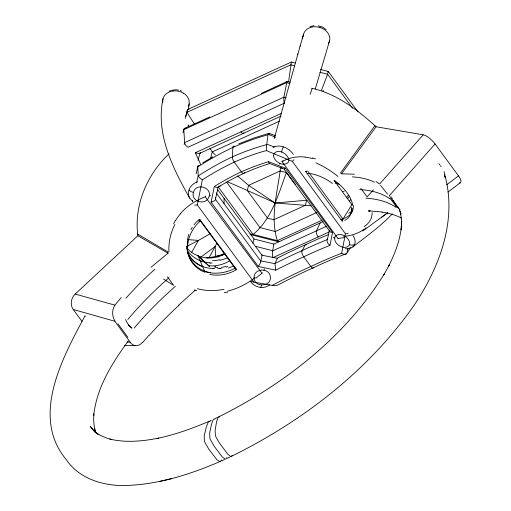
<?xml version="1.0" encoding="UTF-8"?>
<svg xmlns="http://www.w3.org/2000/svg" width="511" height="511" viewBox="0 0 511 511"><rect width="100%" height="100%" fill="white"/><g stroke="black" fill="none" stroke-linecap="round" stroke-linejoin="round"><path stroke-width="0.77" d="M224.042 203.544L224.086 198.383M202.337 179.751A4.714 1.788 36 0 1 198.23 175.925A189.964 106.109 -42.5 0 1 232.364 156.864L232.875 146.9A4.637 1.859 66 0 1 233.584 146.095A4.101 1.642 65.9 0 1 233.923 146.095A4.669 1.859 65.7 0 1 234.568 146.395M188.406 109.609L189.172 103.854M187.416 241.543L187.243 247.611A4.458 1.539 -4.1 0 1 187.122 248.346M288.587 81.805L291.398 62.029L295.237 63.006M444.857 176.934L444.953 176.193M162.779 99.792C155.893 134.923 173.025 168.496 189.702 198.134L192.839 201.494M162.785 99.722L162.996 98.732M323.086 221.627L273.845 244.073L272.721 250.722L256.068 246.462M184.139 144.466L184.618 142.678L183.813 129.666L286.722 82.578L283.88 97.262L286.083 97.825M341.661 253.226L345.442 233.719L292.362 161.387L266.34 150.585A185.506 105.796 -41.4 0 0 234.236 162.128A185.506 104.167 -42.7 0 0 202.35 179.859L197.278 204.892L253.973 282.149L272.203 285.374L276.125 283.305A185.436 49.05 -30.8 0 1 310.822 266.499A185.506 47.44 -31.9 0 1 341.661 253.226A4.714 3.219 42.5 0 0 346.682 253.609M192.519 201.583L192.775 200.376M303.726 256.816A185.238 46.814 -31.9 0 1 328.586 245.893L329.959 245.337L332.565 232.499L285.355 168.17L268.562 161.674L267.1 162.115A185.238 106.103 -41.5 0 0 241.339 171.805A185.238 104.448 -42.8 0 0 215.808 185.582L214.352 186.477L211.081 202.158L258.285 266.487L275.748 270.147L277.288 269.367A185.238 48.462 -30.7 0 1 303.719 256.822L310.829 266.499A4.382 1.769 65.3 0 0 313.639 267.611A189.958 49.305 -32 0 1 346.618 253.552M329.314 230.685L327.327 239.729M347.799 248.959L346.86 253.232L350.61 247.375M196.614 182.536L198.166 175.529L197.821 166.886A203.148 113.474 -42.5 0 1 232.792 147.462A203.148 115.211 -41.2 0 1 267.981 134.783L266.793 144.128L274.305 146.989M196.179 173.727L197.789 166.516M218.127 187.25L215.495 199.111L215.393 197.629M244.347 172.456L244.315 172.59A4.644 1.865 66 0 1 243.6 173.395A4.107 1.648 65.9 0 1 243.262 173.395A4.669 1.865 65.7 0 1 241.946 172.526L234.236 162.128M301.899 251.067L305.188 244.884A202.956 52.122 -32 0 1 328.228 234.664M185.717 116.444L187.563 109.533L291.398 62.029L291.768 62.566M185.269 118.463L187.563 109.533L189.051 109.558M183.002 132.79L183.813 129.749M195.387 153.785L195.713 152.565L281.28 113.41M198.044 160.307L199.986 153.019M210.449 158.742L212.263 151.927L209.887 148.216M311.103 205.78L275.186 202.976L247.247 190.443L248.595 185.391L280.156 170.949L286.377 172.539L306.709 200.248L305.361 205.294L273.8 219.736L267.585 218.146L247.247 190.443L227.146 181.616M252.811 243.319L253.986 238.995L217.565 189.485M274.235 138.545L300.168 45.907M193.426 192.404C190.552 201.257 205.154 205.959 208.718 197.45C213.323 187.824 195.943 182.025 193.426 192.404A4.452 1.75 17.6 0 1 189.057 190.035M300.04 46.348L303.617 34.16L302.288 38.664M297.709 54.409L297.83 53.994M218.076 257.193L218.44 255.954A47.255 41.314 -69.7 0 0 225.255 253.961M315.313 88.85L329.55 40.823M349.645 244.692C350.693 237.979 340.198 231.004 335.133 236.44C331.984 243.747 345.41 251.668 349.645 244.692A4.452 3.29 19.3 0 0 354.685 244.175M310.126 94.318L312.247 88.346C336.953 93.96 357.726 109.961 376.09 126.754L423.204 134.827A11.089 3.788 44 0 1 435.078 143.949L458.495 175.873L446.729 184.758M286.377 172.539C278.335 194.506 271.839 218.829 253.124 234.44L249.93 233.993M321.508 90.217L327.615 74.236L328.266 71.451L320.582 69.49M205.563 196.135L205.313 196.646M320.193 222.949L316.437 230.857A4.458 1.788 65.4 0 0 318.123 236.989M173.587 223.78L175.375 220.554M226.941 457.511L226.194 458.68L225.223 459.108L222.413 457.09L214.403 446.569L210.334 439.569A5.602 2.242 65.4 0 1 209.874 438.131L209.644 433.175L211.516 424.092L213.17 419.761L213.943 419.084L214.933 419.129M216.939 243.07L209.082 257.742M313.856 267.285L313.665 267.643A189.958 50.934 -30.9 0 0 278.118 284.895L276.221 285.668L272.267 285.387M221.506 459.951L220.688 461.152L219.66 461.605L216.785 459.613L208.769 449.099L204.745 442.072A5.602 2.376 66.3 0 1 204.311 440.629L204.234 435.602L206.495 426.346L208.36 421.92L209.197 421.211L210.219 421.243M191.427 252.817L198.434 240.4L210.11 233.77M85.011 315.849C62.789 357.31 30.053 416.51 66.411 459.785C79.556 479.158 104.001 486.293 126.409 485.45C159.036 484.428 190.622 474.227 220.375 461.401M232.198 455.403L231.451 456.336L230.57 456.464L227.785 454.151L219.513 443.126L215.949 436.95A5.602 2.108 64.6 0 1 215.463 435.525L215.08 430.645L216.568 421.735L217.999 417.513L218.721 416.855L219.66 416.925M343.079 218.951L351.881 204.624L334.085 180.37M327.723 239.11L327.487 239.48A189.76 48.698 -32 0 0 302.071 250.62A189.76 50.353 -30.8 0 0 275.065 263.465L277.281 258.291L262.143 255.251M347.85 198.619L349.064 196.735M262.328 272.855L262.009 273.27L205.218 196.818L203.091 197.648M346.42 197.814L348.285 195.259M349.198 201.615L350.597 199.699M374.914 125.668L340.518 172.999L341.533 173.81L376.09 126.754M128.204 341.144C111.986 363.174 96.579 387.785 93.698 415.603L93.8 413.872L93.66 420.406L94.26 426.525L95.589 432.204L94.299 428.672L96.062 433.098M334.648 180.639L334.392 180.964M366.087 227.804L364.694 229.343M142.467 342.721L148.957 335.267M121.235 297.491L114.886 305.137L75.187 294.055A11.089 9.696 -69.7 0 0 73.239 309.5L82.041 321.457M435.065 143.949L389.312 195.694L399.826 210.021M423.204 134.827L379.577 184.03L376.064 181.501M373.426 189.824L367.083 196.901L360.798 188.348M392.231 213.968C380.401 226.424 366.31 236.414 352.814 246.941L350.591 248.059L347.761 248.442M169.103 153.837C147.008 174.353 133.812 205.486 137.868 235.743L75.187 294.055M178.748 305.067L195.221 290.21L196.339 290.606L194.091 289.967M151.013 267.272L168.049 253.188L167.966 251.942L137.695 234.095M370.111 210.641C369.274 212.953 367.939 210.736 369.396 210.257M199.565 220.311L200.101 219.877L236.472 269.438L235.858 269.77M255.896 278.144L261.894 273.359M352.814 246.941C356.461 244.13 355.298 238.656 352.916 235.405M352.136 209.421L351.146 210.136M448.019 192.027L460.072 182.932M200.401 257.429L215.15 246.526L215.648 256.701M269.712 284.799C263.663 289.667 254.382 287.514 250.396 281.222M362.797 230.991L387.83 212.685M381.334 217.405L387.677 212.787M272.951 147.436C280.022 143.642 289.149 148.133 293.346 154.29M220.35 185.793L220.624 185.621L217.91 187.301C234.153 177.221 251.597 169.045 269.91 163.507M202.829 162.798L212.902 156.832M283.65 160.786L282.085 161.648L337.963 238.522M283.899 160.658L285.106 160.071M186.426 246.589L198.434 240.4L188.137 239.633M218.516 416.963C284.474 384.189 345.474 336.672 384.604 273.487L383.825 274.873L389.299 264.941L388.481 266.416C395.603 252.357 401.384 237.117 401.665 221.18L401.167 229.931L401.525 223.281L401.161 217.034L400.068 211.215L400.956 213.994M231.451 456.336C301.56 421.741 366.017 372.564 411.751 308.631C438.163 270.753 457.39 222.604 445.158 176.186M199.68 153.389L281.133 116.054M217.316 417.525L214.927 418.643M230.065 456.994L227.286 458.29M198.377 199.763L200.81 198.638M201.168 198.472L202.739 197.789M261.293 93.392L287.105 81.479M184.612 142.588L283.892 97.167M284.237 103.228L188.003 147.257A4.74 2.517 41.8 0 1 184.541 142.646M279.498 121.164L212.263 151.927L215.425 155.05M316.858 212.48L275.288 231.502L259.971 227.58L226.743 182.306M322.185 220.132L277.364 240.636L253.124 234.44L218.312 187M272.702 250.856L326.682 226.169M273.711 257.288L329.052 231.988M285.33 159.969L287.131 159.157M184.407 128.465L209.823 116.942M224.521 459.555L221.755 460.794M210.155 420.802L211.343 420.272M327.628 71.732L328.266 71.451L357.943 111.89M208.967 421.332C192.251 428.601 174.966 434.689 157.113 438.47L158.634 438.125C142.639 441.293 125.91 442.903 109.878 439.102L111.8 439.626L105.63 437.697L100.105 435.18L95.225 432.095L98.061 434.305L93.871 430.696L90.37 426.544L95.078 432.306M238.72 143.866L254.114 137.944L268.85 133.358M169.192 91.188L170.795 90.568M342.53 220.963L342.172 221.091A3.551 0.645 -68.5 0 1 342.977 219.181M309.934 26.796L313.952 25.614M342.108 221.11L305.68 171.575L306.23 171.504M227.855 266.55L226.092 267.087M197.604 181.91C190.814 183.673 186.023 191.721 189.702 198.134M342.907 191.497L344.318 191.088M171.479 90.319L175.969 89.757L178.863 90.14M227.791 291.985L224.195 292.726M159.662 481.394L171.121 478.75M224.157 253.571A44.713 40.184 -54.5 0 1 218.51 255.775L209.548 257.691L206.374 257.87L207.728 257.953A35.77 32.148 -54.5 0 0 224.802 254.037M338.084 238.503L344.644 237.538M221.851 268.02L220.599 268.198M219.347 268.345L217.775 268.479M306.709 200.248L275.186 202.976L248.595 185.391L237.641 175.937M216.875 256.075L218.44 255.954M341.533 173.81L354.43 174.2M347.953 248.806L345.078 248.78M212.193 262.973L210.634 262.967M127.239 342.057L130.139 342.115L114.841 321.266L73.258 309.487M214.652 268.543L213.106 268.486M124.467 345.455L135.389 345.685M368.706 210.839L382.171 211.995M209.708 262.922L201.321 261.498M198.575 221.039L200.912 221.32M253.973 282.149L250.773 281.357M311.576 88.237L312.247 88.346M210.334 272.778L204.579 271.232L197.968 255.717M318.257 25.754L322.396 27.019L326.107 29.542M294.585 65.791L290.746 64.814L186.905 112.324L194.435 124.077M319.931 72.275L327.615 74.236L352.577 108.262M286.709 82.673L289.75 83.453M250.428 234.594L278.846 241.863M253.986 238.995L273.845 244.073M287.297 81.421L290.235 82.175M319.247 27.243L320.435 27.594M312.278 157.918L315.491 158.851M187.716 252.402C191.689 262.181 201.839 268.173 212.18 268.416A32.806 30.315 -34 0 0 213.106 268.473M335.599 182.829L337.88 183.443M335.606 183.194L339.413 184.343M270.843 163.999L282.736 168.477M268.103 134.348L275.87 137.267M269.137 133.301L275.455 135.683M282.826 168.515L280.418 167.582L280.156 170.949C277.064 193.918 270.083 217.737 277.364 240.636L279.696 241.601M202.931 266.761C196.339 264.359 190.788 259.243 187.907 252.836M180.255 90.498L181.635 91.073M282.928 161.137L282.5 160.901M137.868 235.743L168.049 253.188M163.59 279.076L173.676 285.394L167.397 276.834M128.287 325.117L131.934 328.158A20.862 16.18 88.5 0 1 125.565 319.516M197.993 255.749L204.049 261.555A188.278 23.385 50.4 0 0 206.853 264.104L209.529 266.493L205.716 262.852A185.008 22.982 50.4 0 1 202.95 260.355L197.987 255.73A31.867 28.412 -54.7 0 1 189.785 250.914A31.612 26.348 0.5 0 1 186.847 247.861M400.004 209.983L395.961 204.917L392.902 200.088M117.984 323.821L127.859 337.292M438.994 163.75L440.08 165.194M303.719 256.822L303.138 255.928A4.669 1.878 65.2 0 1 302.154 253.641A4.107 1.674 65.1 0 1 301.975 252.945A4.644 1.897 65.1 0 1 301.912 251.08M283.988 169L295.217 184.235M307.833 171.191L342.983 219.098M307.022 200.318L329.799 231.426M216.21 192.954L262.092 255.474L260.821 260.878L274.969 263.682L275.748 270.147M215.489 199.405L260.795 261.14M440.603 165.915L441.134 166.669M282.008 161.514L281.887 161.214M200.644 164.421L195.611 153.217M186.643 246.2L187.243 247.611M444.021 171.587L444.794 173.919M392.129 198.389L392.314 198.836M234.632 266.851L235.201 268.307M399.327 209.382L400.95 214.02M444.302 174.858L445.253 177.815M391.688 196.984L391.816 197.463M444.883 174.411L444.979 175.42M188.265 125.725L188.323 126.243L188.208 124.786M316.028 162.945A54.249 28.507 39.9 0 1 337.95 176.41M372.149 212.525A54.249 28.648 21.2 0 1 364.196 226.603M365.876 198.204A188.706 78.279 -35 0 1 396.07 207.447M390.149 198.46A20.862 2.101 51 0 1 396.504 207.121M359.706 189.581A188.706 79.422 -36.3 0 1 389.746 198.785M351.242 207.134A34.703 19.335 29.6 0 1 344.701 220.382M352.271 204.515A36.319 16.352 40.2 0 1 351.849 204.579M307.092 170.936A3.551 2.702 17.7 0 1 305.719 171.555M305.271 157.158A54.128 38.229 46.6 0 1 312.323 158.525M287.22 159.311A54.396 39.698 49.8 0 1 305.233 157.062M364.088 229.075A54.358 26.859 14.6 0 1 343.66 236.478M353.28 205.358A34.722 19.277 20.2 0 1 340.914 219.353M334.622 180.651A33.062 17.981 35.1 0 1 352.705 205.326M307.175 173.325A34.722 19.846 36.8 0 1 332.527 183.494M381.979 212.154A187.486 72.639 -29.4 0 1 401.493 218.101M458.508 175.873A11.089 3.788 44 0 1 459.127 183.034M380.535 185.384A11.466 0.543 52.5 0 1 387.504 194.167M352.398 176.883A187.486 83.344 -41.7 0 1 374.512 182.197M352.545 208.545A33.828 21.053 26.3 0 1 351.76 209.114M352.392 210.775A33.119 18.76 15.4 0 1 348.719 213.24M168.924 251.814A54.249 49.944 -45 0 1 174.915 224.367M223.946 289.283A54.249 43.684 -27.1 0 1 197.367 288.664M134.208 328.068A188.706 75.845 -36.8 0 1 175.401 286.262M127.852 319.484A188.706 79.518 -36.3 0 1 169.02 277.697M236.108 269.865A34.703 30.29 -30.3 0 1 209.746 274.401M187.269 241.531A34.703 33.656 -2 0 1 188.898 234.255M190.916 229.618A34.703 33.656 -2 0 1 192.308 227.229M194.027 224.789A34.703 33.656 -2 0 1 199.239 219.385M236.395 269.431A3.551 1.341 15.5 0 1 235.181 268.384L199.641 219.883A3.551 0.696 -85.3 0 0 199.705 219.979M204.63 271.124A32.084 29.299 -41.1 0 1 187.007 247.65M200.095 219.902A3.551 0.696 -85.3 0 1 199.935 220.062M206.387 257.793A34.805 30.839 -59.3 0 1 198.249 256.107M215.853 266.57A35.77 32.148 -54.5 0 1 214.518 266.659M229.88 260.731A36.319 32.64 -54.5 0 1 208.999 265.822M175.497 220.624A54.128 52.595 -9.1 0 1 180.313 213.905M180.262 213.86A54.396 53.253 1 0 1 198.447 199.903M255.181 277.511A54.358 40.152 -25.5 0 1 227.708 291.11M234.977 268.256A34.722 28.016 -23.7 0 1 205.288 271.705M204.956 272.267A33.062 29.798 -37 0 1 187.045 248.359M187.678 248.289A34.722 31.835 -34.7 0 1 200.267 221.097M200.631 260.91A32.576 29.791 -23.8 0 1 187.307 250.511M201.819 261.23A30.558 10.38 6.1 0 1 200.976 260.993M149.34 335.229A187.486 59.876 -38.8 0 1 179.029 305.144M142.275 342.453A11.466 8.604 -87.5 0 1 130.081 342.185M115.045 321.023A11.466 8.559 85.1 0 1 114.975 305.252M125.936 298.258A187.486 92.817 -34.4 0 1 154.814 269.329M217.827 267.368A34.352 27.792 -17.5 0 1 214.818 267.47M220.599 268.384A33.4 23.519 -14.5 0 1 219.334 268.524M225.919 266.429A33.828 29.37 -19.4 0 1 221.78 267.349M233.738 265.854A33.119 25.607 -19.5 0 1 228.321 268.051M210.634 263.031A31.427 29.804 -63.7 0 1 209.702 262.986M219.8 259.76A35.451 26.949 -20.3 0 1 212.531 260.725M227.823 257.723A34.314 23.819 -20.7 0 1 219.909 260.252M85.19 316.373A6.822 2.351 43.9 0 1 85.152 316.009M272.785 257.218A4.625 0.965 85.8 0 1 272.657 250.716M284.25 103.171A4.74 0.99 85.8 0 1 283.861 97.205M200.357 152.597A4.625 2.453 41.7 0 1 195.739 152.489M243.919 132.694A4.458 1.788 65.4 0 1 240.962 131.844M286.69 82.443A4.625 0.965 85.8 0 1 287.77 82.041M183.673 129.583A4.625 2.453 41.8 0 1 185.857 128.261M322.703 90.76A4.625 1.086 -57 0 1 323.412 91.641M348.087 233.476A4.644 2.9 -16.2 0 1 345.493 233.636M266.538 150.119A4.714 1.303 -87.8 0 1 266.71 144.702M232.364 156.864A189.964 107.732 -41.2 0 1 266.678 144.619M234.249 162.064A4.382 1.75 65.2 0 1 232.39 156.89M293.953 159.713A4.644 0.722 -52 0 1 292.413 161.297M197.252 204.841A4.644 2.044 -12.1 0 1 194.621 205.16M329.991 245.254A4.637 3.06 42.2 0 1 327.2 239.691M260.853 261.076A4.695 1.482 -58.8 0 1 258.285 266.435M215.585 199.392A4.695 2.178 -12.1 0 1 211.075 202.107M306.364 244.577A4.382 1.744 64.5 0 0 305.188 244.897A202.956 53.885 -30.8 0 0 277.371 258.087M332.591 232.435A4.695 2.842 -15.2 0 1 329.301 230.225M270.191 163.316A4.637 1.456 -87 0 1 268.594 161.61M285.387 168.106A4.695 0.818 -53.2 0 1 284.173 169.007M283.892 168.828A4.695 0.818 -53.2 0 1 283.963 168.413M218.395 186.79A4.637 1.884 36.7 0 1 214.352 186.419M268.077 134.227A4.644 1.412 -87.9 0 1 269.846 134.387M197.668 166.445A4.644 1.795 36.1 0 1 199.066 165.615M261.389 254.727A4.663 1.463 -58.6 0 1 262.169 255.149M264.334 268.869A4.229 0.69 -78.3 0 1 264.008 270.223M261.421 285.087A4.452 0.709 -85.1 0 1 260.438 287.303M334.545 237.966A4.229 2.932 11.1 0 1 333.37 237.289M183.628 93.206A13.388 10.955 8.5 0 1 188.942 104.908A13.337 10.91 9.5 0 1 188.265 106.684M173.663 90.939A13.337 10.91 9.5 0 1 183.577 93.283M162.747 102.226A13.407 10.967 9.5 0 1 173.676 90.862M210.666 195.732A4.229 1.923 11.5 0 1 209.331 195.732M303.349 35.955A13.35 10.584 14 0 1 305.629 30.494A13.401 10.622 14 0 1 314.067 26.757A13.363 10.59 14.1 0 1 329.531 36.626M329.589 36.645A13.35 10.584 14 0 1 328.292 43.544M279.702 164.12A4.229 0.326 -68.4 0 1 279.875 163.418M281.631 152.08A4.452 0.83 -70.7 0 1 283.311 146.919M254.076 277.409C253.769 288.178 272.293 286.907 270.306 276.304C268.895 267.483 254.044 268.313 254.076 277.409M273.532 155.318C273.666 161.853 284.205 167.691 288.606 161.878C290.644 154.354 275.997 146.446 273.532 155.318"/></g></svg>
